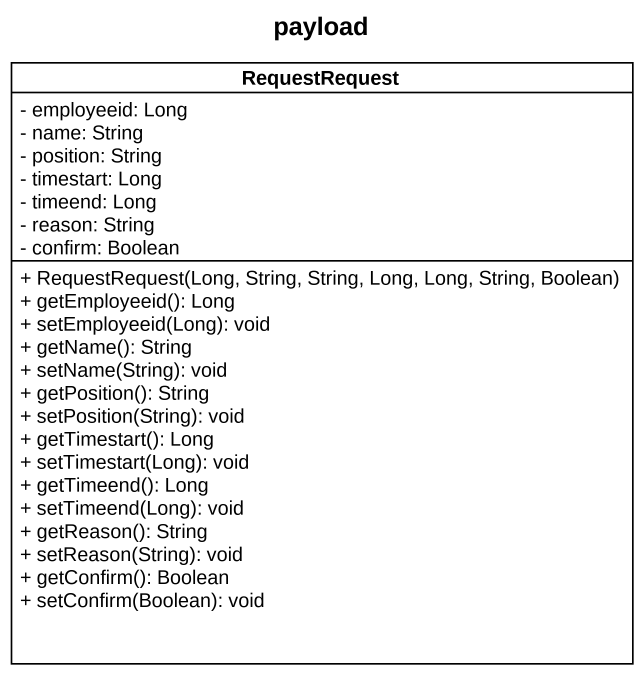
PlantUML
@startuml
title payload
hide circle
hide empty members
skinparam classAttributeIconSize 0
class RequestRequest {
  - employeeid: Long
  - name: String
  - position: String
  - timestart: Long
  - timeend: Long
  - reason: String
  - confirm: Boolean
  + RequestRequest(Long, String, String, Long, Long, String, Boolean)
  + getEmployeeid(): Long
  + setEmployeeid(Long): void
  + getName(): String
  + setName(String): void
  + getPosition(): String
  + setPosition(String): void
  + getTimestart(): Long
  + setTimestart(Long): void
  + getTimeend(): Long
  + setTimeend(Long): void
  + getReason(): String
  + setReason(String): void
  + getConfirm(): Boolean
  + setConfirm(Boolean): void
}
@enduml
